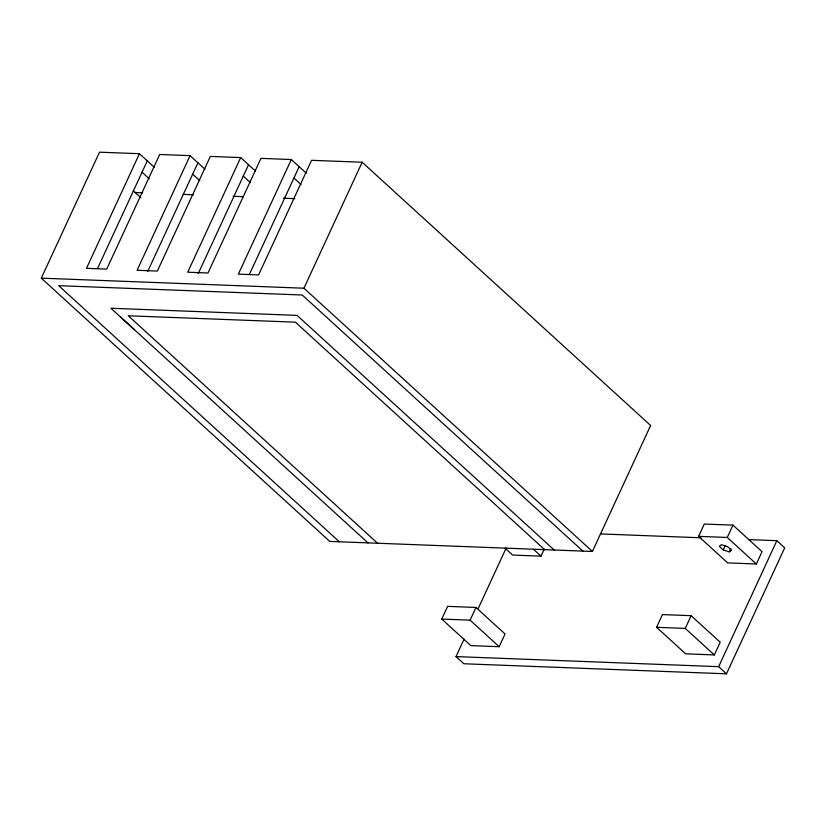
<?xml version="1.0" encoding="UTF-8"?>
<svg xmlns="http://www.w3.org/2000/svg" width="826" height="826" viewBox="0 0 826 826"><rect width="100%" height="100%" fill="white"/><g stroke="black" fill="none" stroke-linecap="round" stroke-linejoin="round"><path stroke-width="1.24" d="M306.281 173.181L291.32 159.532L238.363 274.139L258.61 274.913L311.567 160.306L362.149 162.237L650.63 425.493L592.418 551.469L329.77 541.412L41.3 278.155L99.512 152.18L139.439 153.708L154.41 167.368M139.439 153.708L86.482 268.326L106.73 269.1L159.697 154.483L190.073 155.649L205.034 169.309M97.54 268.522L147.286 160.874M190.073 155.649L137.106 270.267L157.363 271.042L210.32 156.424L240.696 157.59L255.657 171.24M147.627 271.62L197.91 162.805M240.696 157.59L187.729 272.208L207.987 272.983L260.944 158.365L291.32 159.532M198.261 273.561L248.533 164.746M249.421 274.335L299.167 166.687M41.3 278.155L303.947 288.212L362.149 162.237M441.745 619.066L447.62 606.367L475.962 607.451L505.047 633.986L499.172 646.696L470.82 645.612L441.745 619.066L470.097 620.161L499.172 646.696M470.097 620.161L475.962 607.451M748.532 539.595L776.853 540.679L784.7 547.845L726.488 673.82L463.851 663.763L456.004 656.598L464.088 639.107M478.099 608.783L506.131 548.123M505.14 548.216L512.647 555.062L541.009 556.146L544.21 549.218M656.587 627.295L662.452 614.585L691.135 615.69L720.21 642.225L714.335 654.935L685.663 653.831L656.587 627.295L685.26 628.4L714.335 654.935M698.6 536.363L704.299 524.045L732.972 525.14L762.047 551.675L756.358 564.003L727.685 562.898L698.6 536.363L727.272 537.458L756.358 564.003M685.26 628.4L691.135 615.69M727.272 537.458L732.972 525.14M723.225 549.92L719.301 546.337L721.48 544.706L727.582 546.657L731.506 550.23L729.327 551.861L723.225 549.92L725.29 545.439M729.327 551.861L730.876 548.505M456.004 656.598L718.651 666.665L776.853 540.679M135.196 192.541L142.671 192.83M183.124 194.378L193.398 194.771M233.2 196.289L243.474 196.681M283.277 198.209L294.83 198.653M600.471 533.926L700.892 537.778M120.73 317.215L134.483 329.77M368.004 542.878L110.901 308.253L297.081 315.387L554.184 550.002M293.911 178.044L301.036 184.549M243.288 176.103L250.412 182.608M192.664 174.172L199.789 180.667M303.947 288.212L592.418 551.469M718.651 666.665L726.488 673.82M582.857 551.097L302.233 295.006L58.698 285.682L339.331 541.773M142.041 172.231L149.155 178.726M544.623 549.641L295.367 322.171L128.309 315.78L377.565 543.24M533.503 549.3L541.009 556.146M133.306 190.816L140.885 197.734"/></g></svg>
